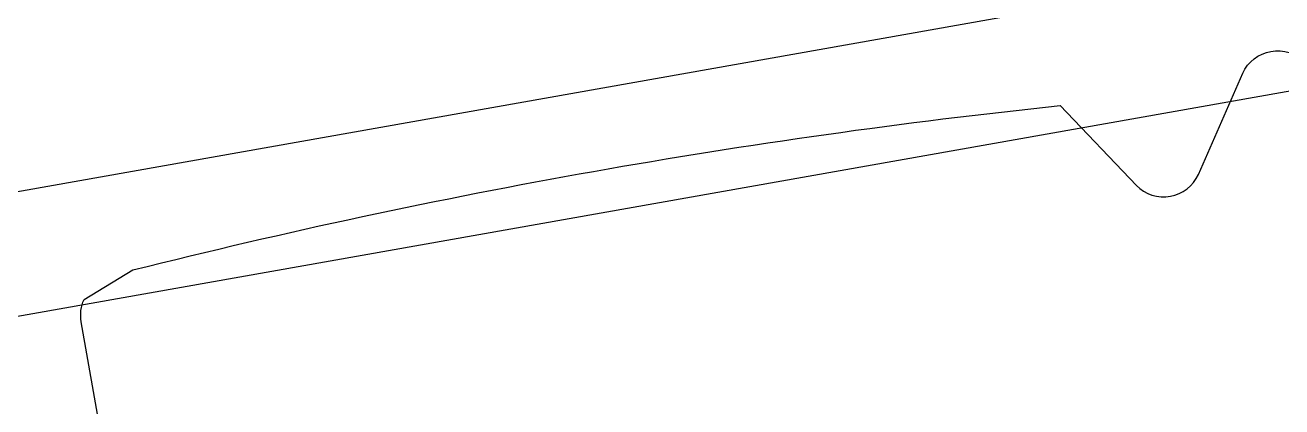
# Model space of a CAD drawing. Header units: millimetres. Extents: x 0 to 8967983, y -224399 to 13801.
# Drawn here: x 71379.33 to 71389.34, y -193453.05 to -193450.01 of the extents above; entities that cross this region are included whole.
import ezdxf

# ---------------------------------------------------------------- set-up
doc = ezdxf.new("R2010")
doc.units = ezdxf.units.MM
doc.header["$LTSCALE"] = 10
doc.layers.add('Архитектура', color=251, linetype='Continuous')

msp = doc.modelspace()

# ---------------------------------------------------------------- linework, layer by layer
at = {"layer": 'Архитектура', "lineweight": 25, "transparency": 33554684}
for points in [[(71359.233, -193420.671), (71365.017, -193453.307, 0.414326), (71365.653, -193453.752), (71366.974, -193453.518, 0.410627), (71367.419, -193452.888), (71367.301, -193452.221, 0.492552), (71367.036, -193452.021), (71366.538, -193452.109, -0.441111), (71366.255, -193451.911), (71365.987, -193450.057, -0.208057), (71366.268, -193449.201, -0.000016), (71368.195, -193446.447, -0.439819), (71369.639, -193446.191, -0.000016), (71372.396, -193448.115, -0.208057), (71372.953, -193448.823), (71373.338, -193450.656, -0.441111), (71373.141, -193450.939), (71372.643, -193451.027, 0.492552), (71372.463, -193451.306), (71372.581, -193451.974, 0.410627), (71373.216, -193452.411), (71374.537, -193452.177, 0.414326), (71374.981, -193451.541), (71369.197, -193418.905, 0.523933)], [(71359.233, -193420.671), (71365.017, -193453.307, 0.414326), (71365.653, -193453.752), (71366.974, -193453.518, 0.410627), (71367.419, -193452.888), (71367.301, -193452.221, 0.492552), (71367.036, -193452.021), (71366.538, -193452.109, -0.441111), (71366.255, -193451.911), (71365.987, -193450.057, -0.208057), (71366.268, -193449.201, -0.000016), (71368.195, -193446.447, -0.439819), (71369.639, -193446.191, -0.000016), (71372.396, -193448.115, -0.208057), (71372.953, -193448.823), (71373.338, -193450.656, -0.441111), (71373.141, -193450.939), (71372.643, -193451.027, 0.492552), (71372.463, -193451.306), (71372.581, -193451.974, 0.410627), (71373.216, -193452.411), (71374.537, -193452.177, 0.414326), (71374.981, -193451.541), (71369.197, -193418.905, 0.523933)], [(71359.233, -193420.671), (71365.017, -193453.307, 0.414326), (71365.653, -193453.752), (71366.974, -193453.518, 0.410627), (71367.419, -193452.888), (71367.301, -193452.221, 0.492552), (71367.036, -193452.021), (71366.538, -193452.109, -0.441111), (71366.255, -193451.911), (71365.987, -193450.057, -0.208057), (71366.268, -193449.201, -0.000016), (71368.195, -193446.447, -0.439819), (71369.639, -193446.191, -0.000016), (71372.396, -193448.115, -0.208057), (71372.953, -193448.823), (71373.338, -193450.656, -0.441111), (71373.141, -193450.939), (71372.643, -193451.027, 0.492552), (71372.463, -193451.306), (71372.581, -193451.974, 0.410627), (71373.216, -193452.411), (71374.537, -193452.177, 0.414326), (71374.981, -193451.541), (71369.197, -193418.905, 0.523933)], [(71359.233, -193420.671), (71365.017, -193453.307, 0.414326), (71365.653, -193453.752), (71366.974, -193453.518, 0.410627), (71367.419, -193452.888), (71367.301, -193452.221, 0.492552), (71367.036, -193452.021), (71366.538, -193452.109, -0.441111), (71366.255, -193451.911), (71365.987, -193450.057, -0.208057), (71366.268, -193449.201, -0.000016), (71368.195, -193446.447, -0.439819), (71369.639, -193446.191, -0.000016), (71372.396, -193448.115, -0.208057), (71372.953, -193448.823), (71373.338, -193450.656, -0.441111), (71373.141, -193450.939), (71372.643, -193451.027, 0.492552), (71372.463, -193451.306), (71372.581, -193451.974, 0.410627), (71373.216, -193452.411), (71374.537, -193452.177, 0.414326), (71374.981, -193451.541), (71369.197, -193418.905, 0.523933)], [(71359.233, -193420.671), (71365.017, -193453.307, 0.414326), (71365.653, -193453.752), (71366.974, -193453.518, 0.410627), (71367.419, -193452.888), (71367.301, -193452.221, 0.492552), (71367.036, -193452.021), (71366.538, -193452.109, -0.441111), (71366.255, -193451.911), (71365.987, -193450.057, -0.208057), (71366.268, -193449.201, -0.000016), (71368.195, -193446.447, -0.439819), (71369.639, -193446.191, -0.000016), (71372.396, -193448.115, -0.208057), (71372.953, -193448.823), (71373.338, -193450.656, -0.441111), (71373.141, -193450.939), (71372.643, -193451.027, 0.492552), (71372.463, -193451.306), (71372.581, -193451.974, 0.410627), (71373.216, -193452.411), (71374.537, -193452.177, 0.414326), (71374.981, -193451.541), (71369.197, -193418.905, 0.523933)], [(71359.233, -193420.671), (71365.017, -193453.307, 0.414326), (71365.653, -193453.752), (71366.974, -193453.518, 0.410627), (71367.419, -193452.888), (71367.301, -193452.221, 0.492552), (71367.036, -193452.021), (71366.538, -193452.109, -0.441111), (71366.255, -193451.911), (71365.987, -193450.057, -0.208057), (71366.268, -193449.201, -0.000016), (71368.195, -193446.447, -0.439819), (71369.639, -193446.191, -0.000016), (71372.396, -193448.115, -0.208057), (71372.953, -193448.823), (71373.338, -193450.656, -0.441111), (71373.141, -193450.939), (71372.643, -193451.027, 0.492552), (71372.463, -193451.306), (71372.581, -193451.974, 0.410627), (71373.216, -193452.411), (71374.537, -193452.177, 0.414326), (71374.981, -193451.541), (71369.197, -193418.905, 0.523933)], [(71359.233, -193420.671), (71365.017, -193453.307, 0.414326), (71365.653, -193453.752), (71366.974, -193453.518, 0.410627), (71367.419, -193452.888), (71367.301, -193452.221, 0.492552), (71367.036, -193452.021), (71366.538, -193452.109, -0.441111), (71366.255, -193451.911), (71365.987, -193450.057, -0.208057), (71366.268, -193449.201, -0.000016), (71368.195, -193446.447, -0.439819), (71369.639, -193446.191, -0.000016), (71372.396, -193448.115, -0.208057), (71372.953, -193448.823), (71373.338, -193450.656, -0.441111), (71373.141, -193450.939), (71372.643, -193451.027, 0.492552), (71372.463, -193451.306), (71372.581, -193451.974, 0.410627), (71373.216, -193452.411), (71374.537, -193452.177, 0.414326), (71374.981, -193451.541), (71369.197, -193418.905, 0.523933)], [(71359.233, -193420.671), (71365.017, -193453.307, 0.414326), (71365.653, -193453.752), (71366.974, -193453.518, 0.410627), (71367.419, -193452.888), (71367.301, -193452.221, 0.492552), (71367.036, -193452.021), (71366.538, -193452.109, -0.441111), (71366.255, -193451.911), (71365.987, -193450.057, -0.208057), (71366.268, -193449.201, -0.000016), (71368.195, -193446.447, -0.439819), (71369.639, -193446.191, -0.000016), (71372.396, -193448.115, -0.208057), (71372.953, -193448.823), (71373.338, -193450.656, -0.441111), (71373.141, -193450.939), (71372.643, -193451.027, 0.492552), (71372.463, -193451.306), (71372.581, -193451.974, 0.410627), (71373.216, -193452.411), (71374.537, -193452.177, 0.414326), (71374.981, -193451.541), (71369.197, -193418.905, 0.523933)], [(71359.233, -193420.671), (71365.017, -193453.307, 0.414326), (71365.653, -193453.752), (71366.974, -193453.518, 0.410627), (71367.419, -193452.888), (71367.301, -193452.221, 0.492552), (71367.036, -193452.021), (71366.538, -193452.109, -0.441111), (71366.255, -193451.911), (71365.987, -193450.057, -0.208057), (71366.268, -193449.201, -0.000016), (71368.195, -193446.447, -0.439819), (71369.639, -193446.191, -0.000016), (71372.396, -193448.115, -0.208057), (71372.953, -193448.823), (71373.338, -193450.656, -0.441111), (71373.141, -193450.939), (71372.643, -193451.027, 0.492552), (71372.463, -193451.306), (71372.581, -193451.974, 0.410627), (71373.216, -193452.411), (71374.537, -193452.177, 0.414326), (71374.981, -193451.541), (71369.197, -193418.905, 0.523933)], [(71359.233, -193420.671), (71365.017, -193453.307, 0.414326), (71365.653, -193453.752), (71366.974, -193453.518, 0.410627), (71367.419, -193452.888), (71367.301, -193452.221, 0.492552), (71367.036, -193452.021), (71366.538, -193452.109, -0.441111), (71366.255, -193451.911), (71365.987, -193450.057, -0.208057), (71366.268, -193449.201, -0.000016), (71368.195, -193446.447, -0.439819), (71369.639, -193446.191, -0.000016), (71372.396, -193448.115, -0.208057), (71372.953, -193448.823), (71373.338, -193450.656, -0.441111), (71373.141, -193450.939), (71372.643, -193451.027, 0.492552), (71372.463, -193451.306), (71372.581, -193451.974, 0.410627), (71373.216, -193452.411), (71374.537, -193452.177, 0.414326), (71374.981, -193451.541), (71369.197, -193418.905, 0.523933)], [(71359.233, -193420.671), (71365.017, -193453.307, 0.414326), (71365.653, -193453.752), (71366.974, -193453.518, 0.410627), (71367.419, -193452.888), (71367.301, -193452.221, 0.492552), (71367.036, -193452.021), (71366.538, -193452.109, -0.441111), (71366.255, -193451.911), (71365.987, -193450.057, -0.208057), (71366.268, -193449.201, -0.000016), (71368.195, -193446.447, -0.439819), (71369.639, -193446.191, -0.000016), (71372.396, -193448.115, -0.208057), (71372.953, -193448.823), (71373.338, -193450.656, -0.441111), (71373.141, -193450.939), (71372.643, -193451.027, 0.492552), (71372.463, -193451.306), (71372.581, -193451.974, 0.410627), (71373.216, -193452.411), (71374.537, -193452.177, 0.414326), (71374.981, -193451.541), (71369.197, -193418.905, 0.523933)], [(71359.233, -193420.671), (71365.017, -193453.307, 0.414326), (71365.653, -193453.752), (71366.974, -193453.518, 0.410627), (71367.419, -193452.888), (71367.301, -193452.221, 0.492552), (71367.036, -193452.021), (71366.538, -193452.109, -0.441111), (71366.255, -193451.911), (71365.987, -193450.057, -0.208057), (71366.268, -193449.201, -0.000016), (71368.195, -193446.447, -0.439819), (71369.639, -193446.191, -0.000016), (71372.396, -193448.115, -0.208057), (71372.953, -193448.823), (71373.338, -193450.656, -0.441111), (71373.141, -193450.939), (71372.643, -193451.027, 0.492552), (71372.463, -193451.306), (71372.581, -193451.974, 0.410627), (71373.216, -193452.411), (71374.537, -193452.177, 0.414326), (71374.981, -193451.541), (71369.197, -193418.905, 0.523933)], [(71359.233, -193420.671), (71365.017, -193453.307, 0.414326), (71365.653, -193453.752), (71366.974, -193453.518, 0.410627), (71367.419, -193452.888), (71367.301, -193452.221, 0.492552), (71367.036, -193452.021), (71366.538, -193452.109, -0.441111), (71366.255, -193451.911), (71365.987, -193450.057, -0.208057), (71366.268, -193449.201, -0.000016), (71368.195, -193446.447, -0.439819), (71369.639, -193446.191, -0.000016), (71372.396, -193448.115, -0.208057), (71372.953, -193448.823), (71373.338, -193450.656, -0.441111), (71373.141, -193450.939), (71372.643, -193451.027, 0.492552), (71372.463, -193451.306), (71372.581, -193451.974, 0.410627), (71373.216, -193452.411), (71374.537, -193452.177, 0.414326), (71374.981, -193451.541), (71369.197, -193418.905, 0.523933)], [(71359.233, -193420.671), (71365.017, -193453.307, 0.414326), (71365.653, -193453.752), (71366.974, -193453.518, 0.410627), (71367.419, -193452.888), (71367.301, -193452.221, 0.492552), (71367.036, -193452.021), (71366.538, -193452.109, -0.441111), (71366.255, -193451.911), (71365.987, -193450.057, -0.208057), (71366.268, -193449.201, -0.000016), (71368.195, -193446.447, -0.439819), (71369.639, -193446.191, -0.000016), (71372.396, -193448.115, -0.208057), (71372.953, -193448.823), (71373.338, -193450.656, -0.441111), (71373.141, -193450.939), (71372.643, -193451.027, 0.492552), (71372.463, -193451.306), (71372.581, -193451.974, 0.410627), (71373.216, -193452.411), (71374.537, -193452.177, 0.414326), (71374.981, -193451.541), (71369.197, -193418.905, 0.523933)], [(71359.233, -193420.671), (71365.017, -193453.307, 0.414326), (71365.653, -193453.752), (71366.974, -193453.518, 0.410627), (71367.419, -193452.888), (71367.301, -193452.221, 0.492552), (71367.036, -193452.021), (71366.538, -193452.109, -0.441111), (71366.255, -193451.911), (71365.987, -193450.057, -0.208057), (71366.268, -193449.201, -0.000016), (71368.195, -193446.447, -0.439819), (71369.639, -193446.191, -0.000016), (71372.396, -193448.115, -0.208057), (71372.953, -193448.823), (71373.338, -193450.656, -0.441111), (71373.141, -193450.939), (71372.643, -193451.027, 0.492552), (71372.463, -193451.306), (71372.581, -193451.974, 0.410627), (71373.216, -193452.411), (71374.537, -193452.177, 0.414326), (71374.981, -193451.541), (71369.197, -193418.905, 0.523933)], [(71359.233, -193420.671), (71365.017, -193453.307, 0.414326), (71365.653, -193453.752), (71366.974, -193453.518, 0.410627), (71367.419, -193452.888), (71367.301, -193452.221, 0.492552), (71367.036, -193452.021), (71366.538, -193452.109, -0.441111), (71366.255, -193451.911), (71365.987, -193450.057, -0.208057), (71366.268, -193449.201, -0.000016), (71368.195, -193446.447, -0.439819), (71369.639, -193446.191, -0.000016), (71372.396, -193448.115, -0.208057), (71372.953, -193448.823), (71373.338, -193450.656, -0.441111), (71373.141, -193450.939), (71372.643, -193451.027, 0.492552), (71372.463, -193451.306), (71372.581, -193451.974, 0.410627), (71373.216, -193452.411), (71374.537, -193452.177, 0.414326), (71374.981, -193451.541), (71369.197, -193418.905, 0.523933)], [(71359.233, -193420.671), (71365.017, -193453.307, 0.414326), (71365.653, -193453.752), (71366.974, -193453.518, 0.410627), (71367.419, -193452.888), (71367.301, -193452.221, 0.492552), (71367.036, -193452.021), (71366.538, -193452.109, -0.441111), (71366.255, -193451.911), (71365.987, -193450.057, -0.208057), (71366.268, -193449.201, -0.000016), (71368.195, -193446.447, -0.439819), (71369.639, -193446.191, -0.000016), (71372.396, -193448.115, -0.208057), (71372.953, -193448.823), (71373.338, -193450.656, -0.441111), (71373.141, -193450.939), (71372.643, -193451.027, 0.492552), (71372.463, -193451.306), (71372.581, -193451.974, 0.410627), (71373.216, -193452.411), (71374.537, -193452.177, 0.414326), (71374.981, -193451.541), (71369.197, -193418.905, 0.523933)], [(71359.233, -193420.671), (71365.017, -193453.307, 0.414326), (71365.653, -193453.752), (71366.974, -193453.518, 0.410627), (71367.419, -193452.888), (71367.301, -193452.221, 0.492552), (71367.036, -193452.021), (71366.538, -193452.109, -0.441111), (71366.255, -193451.911), (71365.987, -193450.057, -0.208057), (71366.268, -193449.201, -0.000016), (71368.195, -193446.447, -0.439819), (71369.639, -193446.191, -0.000016), (71372.396, -193448.115, -0.208057), (71372.953, -193448.823), (71373.338, -193450.656, -0.441111), (71373.141, -193450.939), (71372.643, -193451.027, 0.492552), (71372.463, -193451.306), (71372.581, -193451.974, 0.410627), (71373.216, -193452.411), (71374.537, -193452.177, 0.414326), (71374.981, -193451.541), (71369.197, -193418.905, 0.523933)], [(71359.233, -193420.671), (71365.017, -193453.307, 0.414326), (71365.653, -193453.752), (71366.974, -193453.518, 0.410627), (71367.419, -193452.888), (71367.301, -193452.221, 0.492552), (71367.036, -193452.021), (71366.538, -193452.109, -0.441111), (71366.255, -193451.911), (71365.987, -193450.057, -0.208057), (71366.268, -193449.201, -0.000016), (71368.195, -193446.447, -0.439819), (71369.639, -193446.191, -0.000016), (71372.396, -193448.115, -0.208057), (71372.953, -193448.823), (71373.338, -193450.656, -0.441111), (71373.141, -193450.939), (71372.643, -193451.027, 0.492552), (71372.463, -193451.306), (71372.581, -193451.974, 0.410627), (71373.216, -193452.411), (71374.537, -193452.177, 0.414326), (71374.981, -193451.541), (71369.197, -193418.905, 0.523933)], [(71359.233, -193420.671), (71365.017, -193453.307, 0.414326), (71365.653, -193453.752), (71366.974, -193453.518, 0.410627), (71367.419, -193452.888), (71367.301, -193452.221, 0.492552), (71367.036, -193452.021), (71366.538, -193452.109, -0.441111), (71366.255, -193451.911), (71365.987, -193450.057, -0.208057), (71366.268, -193449.201, -0.000016), (71368.195, -193446.447, -0.439819), (71369.639, -193446.191, -0.000016), (71372.396, -193448.115, -0.208057), (71372.953, -193448.823), (71373.338, -193450.656, -0.441111), (71373.141, -193450.939), (71372.643, -193451.027, 0.492552), (71372.463, -193451.306), (71372.581, -193451.974, 0.410627), (71373.216, -193452.411), (71374.537, -193452.177, 0.414326), (71374.981, -193451.541), (71369.197, -193418.905, 0.523933)], [(71359.233, -193420.671), (71365.017, -193453.307, 0.414326), (71365.653, -193453.752), (71366.974, -193453.518, 0.410627), (71367.419, -193452.888), (71367.301, -193452.221, 0.492552), (71367.036, -193452.021), (71366.538, -193452.109, -0.441111), (71366.255, -193451.911), (71365.987, -193450.057, -0.208057), (71366.268, -193449.201, -0.000016), (71368.195, -193446.447, -0.439819), (71369.639, -193446.191, -0.000016), (71372.396, -193448.115, -0.208057), (71372.953, -193448.823), (71373.338, -193450.656, -0.441111), (71373.141, -193450.939), (71372.643, -193451.027, 0.492552), (71372.463, -193451.306), (71372.581, -193451.974, 0.410627), (71373.216, -193452.411), (71374.537, -193452.177, 0.414326), (71374.981, -193451.541), (71369.197, -193418.905, 0.523933)], [(71359.233, -193420.671), (71365.017, -193453.307, 0.414326), (71365.653, -193453.752), (71366.974, -193453.518, 0.410627), (71367.419, -193452.888), (71367.301, -193452.221, 0.492552), (71367.036, -193452.021), (71366.538, -193452.109, -0.441111), (71366.255, -193451.911), (71365.987, -193450.057, -0.208057), (71366.268, -193449.201, -0.000016), (71368.195, -193446.447, -0.439819), (71369.639, -193446.191, -0.000016), (71372.396, -193448.115, -0.208057), (71372.953, -193448.823), (71373.338, -193450.656, -0.441111), (71373.141, -193450.939), (71372.643, -193451.027, 0.492552), (71372.463, -193451.306), (71372.581, -193451.974, 0.410627), (71373.216, -193452.411), (71374.537, -193452.177, 0.414326), (71374.981, -193451.541), (71369.197, -193418.905, 0.523933)], [(71359.233, -193420.671), (71365.017, -193453.307, 0.414326), (71365.653, -193453.752), (71366.974, -193453.518, 0.410627), (71367.419, -193452.888), (71367.301, -193452.221, 0.492552), (71367.036, -193452.021), (71366.538, -193452.109, -0.441111), (71366.255, -193451.911), (71365.987, -193450.057, -0.208057), (71366.268, -193449.201, -0.000016), (71368.195, -193446.447, -0.439819), (71369.639, -193446.191, -0.000016), (71372.396, -193448.115, -0.208057), (71372.953, -193448.823), (71373.338, -193450.656, -0.441111), (71373.141, -193450.939), (71372.643, -193451.027, 0.492552), (71372.463, -193451.306), (71372.581, -193451.974, 0.410627), (71373.216, -193452.411), (71374.537, -193452.177, 0.414326), (71374.981, -193451.541), (71369.197, -193418.905, 0.523933)], [(71359.233, -193420.671), (71365.017, -193453.307, 0.414326), (71365.653, -193453.752), (71366.974, -193453.518, 0.410627), (71367.419, -193452.888), (71367.301, -193452.221, 0.492552), (71367.036, -193452.021), (71366.538, -193452.109, -0.441111), (71366.255, -193451.911), (71365.987, -193450.057, -0.208057), (71366.268, -193449.201, -0.000016), (71368.195, -193446.447, -0.439819), (71369.639, -193446.191, -0.000016), (71372.396, -193448.115, -0.208057), (71372.953, -193448.823), (71373.338, -193450.656, -0.441111), (71373.141, -193450.939), (71372.643, -193451.027, 0.492552), (71372.463, -193451.306), (71372.581, -193451.974, 0.410627), (71373.216, -193452.411), (71374.537, -193452.177, 0.414326), (71374.981, -193451.541), (71369.197, -193418.905, 0.523933)], [(71359.233, -193420.671), (71365.017, -193453.307, 0.414326), (71365.653, -193453.752), (71366.974, -193453.518, 0.410627), (71367.419, -193452.888), (71367.301, -193452.221, 0.492552), (71367.036, -193452.021), (71366.538, -193452.109, -0.441111), (71366.255, -193451.911), (71365.987, -193450.057, -0.208057), (71366.268, -193449.201, -0.000016), (71368.195, -193446.447, -0.439819), (71369.639, -193446.191, -0.000016), (71372.396, -193448.115, -0.208057), (71372.953, -193448.823), (71373.338, -193450.656, -0.441111), (71373.141, -193450.939), (71372.643, -193451.027, 0.492552), (71372.463, -193451.306), (71372.581, -193451.974, 0.410627), (71373.216, -193452.411), (71374.537, -193452.177, 0.414326), (71374.981, -193451.541), (71369.197, -193418.905, 0.523933)], [(71359.233, -193420.671), (71365.017, -193453.307, 0.414326), (71365.653, -193453.752), (71366.974, -193453.518, 0.410627), (71367.419, -193452.888), (71367.301, -193452.221, 0.492552), (71367.036, -193452.021), (71366.538, -193452.109, -0.441111), (71366.255, -193451.911), (71365.987, -193450.057, -0.208057), (71366.268, -193449.201, -0.000016), (71368.195, -193446.447, -0.439819), (71369.639, -193446.191, -0.000016), (71372.396, -193448.115, -0.208057), (71372.953, -193448.823), (71373.338, -193450.656, -0.441111), (71373.141, -193450.939), (71372.643, -193451.027, 0.492552), (71372.463, -193451.306), (71372.581, -193451.974, 0.410627), (71373.216, -193452.411), (71374.537, -193452.177, 0.414326), (71374.981, -193451.541), (71369.197, -193418.905, 0.523933)], [(71359.233, -193420.671), (71365.017, -193453.307, 0.414326), (71365.653, -193453.752), (71366.974, -193453.518, 0.410627), (71367.419, -193452.888), (71367.301, -193452.221, 0.492552), (71367.036, -193452.021), (71366.538, -193452.109, -0.441111), (71366.255, -193451.911), (71365.987, -193450.057, -0.208057), (71366.268, -193449.201, -0.000016), (71368.195, -193446.447, -0.439819), (71369.639, -193446.191, -0.000016), (71372.396, -193448.115, -0.208057), (71372.953, -193448.823), (71373.338, -193450.656, -0.441111), (71373.141, -193450.939), (71372.643, -193451.027, 0.492552), (71372.463, -193451.306), (71372.581, -193451.974, 0.410627), (71373.216, -193452.411), (71374.537, -193452.177, 0.414326), (71374.981, -193451.541), (71369.197, -193418.905, 0.523933)], [(71359.233, -193420.671), (71365.017, -193453.307, 0.414326), (71365.653, -193453.752), (71366.974, -193453.518, 0.410627), (71367.419, -193452.888), (71367.301, -193452.221, 0.492552), (71367.036, -193452.021), (71366.538, -193452.109, -0.441111), (71366.255, -193451.911), (71365.987, -193450.057, -0.208057), (71366.268, -193449.201, -0.000016), (71368.195, -193446.447, -0.439819), (71369.639, -193446.191, -0.000016), (71372.396, -193448.115, -0.208057), (71372.953, -193448.823), (71373.338, -193450.656, -0.441111), (71373.141, -193450.939), (71372.643, -193451.027, 0.492552), (71372.463, -193451.306), (71372.581, -193451.974, 0.410627), (71373.216, -193452.411), (71374.537, -193452.177, 0.414326), (71374.981, -193451.541), (71369.197, -193418.905, 0.523933)], [(71359.233, -193420.671), (71365.017, -193453.307, 0.414326), (71365.653, -193453.752), (71366.974, -193453.518, 0.410627), (71367.419, -193452.888), (71367.301, -193452.221, 0.492552), (71367.036, -193452.021), (71366.538, -193452.109, -0.441111), (71366.255, -193451.911), (71365.987, -193450.057, -0.208057), (71366.268, -193449.201, -0.000016), (71368.195, -193446.447, -0.439819), (71369.639, -193446.191, -0.000016), (71372.396, -193448.115, -0.208057), (71372.953, -193448.823), (71373.338, -193450.656, -0.441111), (71373.141, -193450.939), (71372.643, -193451.027, 0.492552), (71372.463, -193451.306), (71372.581, -193451.974, 0.410627), (71373.216, -193452.411), (71374.537, -193452.177, 0.414326), (71374.981, -193451.541), (71369.197, -193418.905, 0.523933)], [(71359.233, -193420.671), (71365.017, -193453.307, 0.414326), (71365.653, -193453.752), (71366.974, -193453.518, 0.410627), (71367.419, -193452.888), (71367.301, -193452.221, 0.492552), (71367.036, -193452.021), (71366.538, -193452.109, -0.441111), (71366.255, -193451.911), (71365.987, -193450.057, -0.208057), (71366.268, -193449.201, -0.000016), (71368.195, -193446.447, -0.439819), (71369.639, -193446.191, -0.000016), (71372.396, -193448.115, -0.208057), (71372.953, -193448.823), (71373.338, -193450.656, -0.441111), (71373.141, -193450.939), (71372.643, -193451.027, 0.492552), (71372.463, -193451.306), (71372.581, -193451.974, 0.410627), (71373.216, -193452.411), (71374.537, -193452.177, 0.414326), (71374.981, -193451.541), (71369.197, -193418.905, 0.523933)], [(71359.233, -193420.671), (71365.017, -193453.307, 0.414326), (71365.653, -193453.752), (71366.974, -193453.518, 0.410627), (71367.419, -193452.888), (71367.301, -193452.221, 0.492552), (71367.036, -193452.021), (71366.538, -193452.109, -0.441111), (71366.255, -193451.911), (71365.987, -193450.057, -0.208057), (71366.268, -193449.201, -0.000016), (71368.195, -193446.447, -0.439819), (71369.639, -193446.191, -0.000016), (71372.396, -193448.115, -0.208057), (71372.953, -193448.823), (71373.338, -193450.656, -0.441111), (71373.141, -193450.939), (71372.643, -193451.027, 0.492552), (71372.463, -193451.306), (71372.581, -193451.974, 0.410627), (71373.216, -193452.411), (71374.537, -193452.177, 0.414326), (71374.981, -193451.541), (71369.197, -193418.905, 0.523933)], [(71359.233, -193420.671), (71365.017, -193453.307, 0.414326), (71365.653, -193453.752), (71366.974, -193453.518, 0.410627), (71367.419, -193452.888), (71367.301, -193452.221, 0.492552), (71367.036, -193452.021), (71366.538, -193452.109, -0.441111), (71366.255, -193451.911), (71365.987, -193450.057, -0.208057), (71366.268, -193449.201, -0.000016), (71368.195, -193446.447, -0.439819), (71369.639, -193446.191, -0.000016), (71372.396, -193448.115, -0.208057), (71372.953, -193448.823), (71373.338, -193450.656, -0.441111), (71373.141, -193450.939), (71372.643, -193451.027, 0.492552), (71372.463, -193451.306), (71372.581, -193451.974, 0.410627), (71373.216, -193452.411), (71374.537, -193452.177, 0.414326), (71374.981, -193451.541), (71369.197, -193418.905, 0.523933)], [(71359.233, -193420.671), (71365.017, -193453.307, 0.414326), (71365.653, -193453.752), (71366.974, -193453.518, 0.410627), (71367.419, -193452.888), (71367.301, -193452.221, 0.492552), (71367.036, -193452.021), (71366.538, -193452.109, -0.441111), (71366.255, -193451.911), (71365.987, -193450.057, -0.208057), (71366.268, -193449.201, -0.000016), (71368.195, -193446.447, -0.439819), (71369.639, -193446.191, -0.000016), (71372.396, -193448.115, -0.208057), (71372.953, -193448.823), (71373.338, -193450.656, -0.441111), (71373.141, -193450.939), (71372.643, -193451.027, 0.492552), (71372.463, -193451.306), (71372.581, -193451.974, 0.410627), (71373.216, -193452.411), (71374.537, -193452.177, 0.414326), (71374.981, -193451.541), (71369.197, -193418.905, 0.523933)], [(71359.233, -193420.671), (71365.017, -193453.307, 0.414326), (71365.653, -193453.752), (71366.974, -193453.518, 0.410627), (71367.419, -193452.888), (71367.301, -193452.221, 0.492552), (71367.036, -193452.021), (71366.538, -193452.109, -0.441111), (71366.255, -193451.911), (71365.987, -193450.057, -0.208057), (71366.268, -193449.201, -0.000016), (71368.195, -193446.447, -0.439819), (71369.639, -193446.191, -0.000016), (71372.396, -193448.115, -0.208057), (71372.953, -193448.823), (71373.338, -193450.656, -0.441111), (71373.141, -193450.939), (71372.643, -193451.027, 0.492552), (71372.463, -193451.306), (71372.581, -193451.974, 0.410627), (71373.216, -193452.411), (71374.537, -193452.177, 0.414326), (71374.981, -193451.541), (71369.197, -193418.905, 0.523933)], [(71359.233, -193420.671), (71365.017, -193453.307, 0.414326), (71365.653, -193453.752), (71366.974, -193453.518, 0.410627), (71367.419, -193452.888), (71367.301, -193452.221, 0.492552), (71367.036, -193452.021), (71366.538, -193452.109, -0.441111), (71366.255, -193451.911), (71365.987, -193450.057, -0.208057), (71366.268, -193449.201, -0.000016), (71368.195, -193446.447, -0.439819), (71369.639, -193446.191, -0.000016), (71372.396, -193448.115, -0.208057), (71372.953, -193448.823), (71373.338, -193450.656, -0.441111), (71373.141, -193450.939), (71372.643, -193451.027, 0.492552), (71372.463, -193451.306), (71372.581, -193451.974, 0.410627), (71373.216, -193452.411), (71374.537, -193452.177, 0.414326), (71374.981, -193451.541), (71369.197, -193418.905, 0.523933)], [(71359.233, -193420.671), (71365.017, -193453.307, 0.414326), (71365.653, -193453.752), (71366.974, -193453.518, 0.410627), (71367.419, -193452.888), (71367.301, -193452.221, 0.492552), (71367.036, -193452.021), (71366.538, -193452.109, -0.441111), (71366.255, -193451.911), (71365.987, -193450.057, -0.208057), (71366.268, -193449.201, -0.000016), (71368.195, -193446.447, -0.439819), (71369.639, -193446.191, -0.000016), (71372.396, -193448.115, -0.208057), (71372.953, -193448.823), (71373.338, -193450.656, -0.441111), (71373.141, -193450.939), (71372.643, -193451.027, 0.492552), (71372.463, -193451.306), (71372.581, -193451.974, 0.410627), (71373.216, -193452.411), (71374.537, -193452.177, 0.414326), (71374.981, -193451.541), (71369.197, -193418.905, 0.523933)], [(71359.233, -193420.671), (71365.017, -193453.307, 0.414326), (71365.653, -193453.752), (71366.974, -193453.518, 0.410627), (71367.419, -193452.888), (71367.301, -193452.221, 0.492552), (71367.036, -193452.021), (71366.538, -193452.109, -0.441111), (71366.255, -193451.911), (71365.987, -193450.057, -0.208057), (71366.268, -193449.201, -0.000016), (71368.195, -193446.447, -0.439819), (71369.639, -193446.191, -0.000016), (71372.396, -193448.115, -0.208057), (71372.953, -193448.823), (71373.338, -193450.656, -0.441111), (71373.141, -193450.939), (71372.643, -193451.027, 0.492552), (71372.463, -193451.306), (71372.581, -193451.974, 0.410627), (71373.216, -193452.411), (71374.537, -193452.177, 0.414326), (71374.981, -193451.541), (71369.197, -193418.905, 0.523933)], [(71359.233, -193420.671), (71365.017, -193453.307, 0.414326), (71365.653, -193453.752), (71366.974, -193453.518, 0.410627), (71367.419, -193452.888), (71367.301, -193452.221, 0.492552), (71367.036, -193452.021), (71366.538, -193452.109, -0.441111), (71366.255, -193451.911), (71365.987, -193450.057, -0.208057), (71366.268, -193449.201, -0.000016), (71368.195, -193446.447, -0.439819), (71369.639, -193446.191, -0.000016), (71372.396, -193448.115, -0.208057), (71372.953, -193448.823), (71373.338, -193450.656, -0.441111), (71373.141, -193450.939), (71372.643, -193451.027, 0.492552), (71372.463, -193451.306), (71372.581, -193451.974, 0.410627), (71373.216, -193452.411), (71374.537, -193452.177, 0.414326), (71374.981, -193451.541), (71369.197, -193418.905, 0.523933)], [(71359.233, -193420.671), (71365.017, -193453.307, 0.414326), (71365.653, -193453.752), (71366.974, -193453.518, 0.410627), (71367.419, -193452.888), (71367.301, -193452.221, 0.492552), (71367.036, -193452.021), (71366.538, -193452.109, -0.441111), (71366.255, -193451.911), (71365.987, -193450.057, -0.208057), (71366.268, -193449.201, -0.000016), (71368.195, -193446.447, -0.439819), (71369.639, -193446.191, -0.000016), (71372.396, -193448.115, -0.208057), (71372.953, -193448.823), (71373.338, -193450.656, -0.441111), (71373.141, -193450.939), (71372.643, -193451.027, 0.492552), (71372.463, -193451.306), (71372.581, -193451.974, 0.410627), (71373.216, -193452.411), (71374.537, -193452.177, 0.414326), (71374.981, -193451.541), (71369.197, -193418.905, 0.523933)], [(71359.233, -193420.671), (71365.017, -193453.307, 0.414326), (71365.653, -193453.752), (71366.974, -193453.518, 0.410627), (71367.419, -193452.888), (71367.301, -193452.221, 0.492552), (71367.036, -193452.021), (71366.538, -193452.109, -0.441111), (71366.255, -193451.911), (71365.987, -193450.057, -0.208057), (71366.268, -193449.201, -0.000016), (71368.195, -193446.447, -0.439819), (71369.639, -193446.191, -0.000016), (71372.396, -193448.115, -0.208057), (71372.953, -193448.823), (71373.338, -193450.656, -0.441111), (71373.141, -193450.939), (71372.643, -193451.027, 0.492552), (71372.463, -193451.306), (71372.581, -193451.974, 0.410627), (71373.216, -193452.411), (71374.537, -193452.177, 0.414326), (71374.981, -193451.541), (71369.197, -193418.905, 0.523933)], [(71359.233, -193420.671), (71365.017, -193453.307, 0.414326), (71365.653, -193453.752), (71366.974, -193453.518, 0.410627), (71367.419, -193452.888), (71367.301, -193452.221, 0.492552), (71367.036, -193452.021), (71366.538, -193452.109, -0.441111), (71366.255, -193451.911), (71365.987, -193450.057, -0.208057), (71366.268, -193449.201, -0.000016), (71368.195, -193446.447, -0.439819), (71369.639, -193446.191, -0.000016), (71372.396, -193448.115, -0.208057), (71372.953, -193448.823), (71373.338, -193450.656, -0.441111), (71373.141, -193450.939), (71372.643, -193451.027, 0.492552), (71372.463, -193451.306), (71372.581, -193451.974, 0.410627), (71373.216, -193452.411), (71374.537, -193452.177, 0.414326), (71374.981, -193451.541), (71369.197, -193418.905, 0.523933)], [(71359.233, -193420.671), (71365.017, -193453.307, 0.414326), (71365.653, -193453.752), (71366.974, -193453.518, 0.410627), (71367.419, -193452.888), (71367.301, -193452.221, 0.492552), (71367.036, -193452.021), (71366.538, -193452.109, -0.441111), (71366.255, -193451.911), (71365.987, -193450.057, -0.208057), (71366.268, -193449.201, -0.000016), (71368.195, -193446.447, -0.439819), (71369.639, -193446.191, -0.000016), (71372.396, -193448.115, -0.208057), (71372.953, -193448.823), (71373.338, -193450.656, -0.441111), (71373.141, -193450.939), (71372.643, -193451.027, 0.492552), (71372.463, -193451.306), (71372.581, -193451.974, 0.410627), (71373.216, -193452.411), (71374.537, -193452.177, 0.414326), (71374.981, -193451.541), (71369.197, -193418.905, 0.523933)], [(71359.233, -193420.671), (71365.017, -193453.307, 0.414326), (71365.653, -193453.752), (71366.974, -193453.518, 0.410627), (71367.419, -193452.888), (71367.301, -193452.221, 0.492552), (71367.036, -193452.021), (71366.538, -193452.109, -0.441111), (71366.255, -193451.911), (71365.987, -193450.057, -0.208057), (71366.268, -193449.201, -0.000016), (71368.195, -193446.447, -0.439819), (71369.639, -193446.191, -0.000016), (71372.396, -193448.115, -0.208057), (71372.953, -193448.823), (71373.338, -193450.656, -0.441111), (71373.141, -193450.939), (71372.643, -193451.027, 0.492552), (71372.463, -193451.306), (71372.581, -193451.974, 0.410627), (71373.216, -193452.411), (71374.537, -193452.177, 0.414326), (71374.981, -193451.541), (71369.197, -193418.905, 0.523933)], [(71359.233, -193420.671), (71365.017, -193453.307, 0.414326), (71365.653, -193453.752), (71366.974, -193453.518, 0.410627), (71367.419, -193452.888), (71367.301, -193452.221, 0.492552), (71367.036, -193452.021), (71366.538, -193452.109, -0.441111), (71366.255, -193451.911), (71365.987, -193450.057, -0.208057), (71366.268, -193449.201, -0.000016), (71368.195, -193446.447, -0.439819), (71369.639, -193446.191, -0.000016), (71372.396, -193448.115, -0.208057), (71372.953, -193448.823), (71373.338, -193450.656, -0.441111), (71373.141, -193450.939), (71372.643, -193451.027, 0.492552), (71372.463, -193451.306), (71372.581, -193451.974, 0.410627), (71373.216, -193452.411), (71374.537, -193452.177, 0.414326), (71374.981, -193451.541), (71369.197, -193418.905, 0.523933)], [(71359.233, -193420.671), (71365.017, -193453.307, 0.414326), (71365.653, -193453.752), (71366.974, -193453.518, 0.410627), (71367.419, -193452.888), (71367.301, -193452.221, 0.492552), (71367.036, -193452.021), (71366.538, -193452.109, -0.441111), (71366.255, -193451.911), (71365.987, -193450.057, -0.208057), (71366.268, -193449.201, -0.000016), (71368.195, -193446.447, -0.439819), (71369.639, -193446.191, -0.000016), (71372.396, -193448.115, -0.208057), (71372.953, -193448.823), (71373.338, -193450.656, -0.441111), (71373.141, -193450.939), (71372.643, -193451.027, 0.492552), (71372.463, -193451.306), (71372.581, -193451.974, 0.410627), (71373.216, -193452.411), (71374.537, -193452.177, 0.414326), (71374.981, -193451.541), (71369.197, -193418.905, 0.523933)], [(71359.233, -193420.671), (71365.017, -193453.307, 0.414326), (71365.653, -193453.752), (71366.974, -193453.518, 0.410627), (71367.419, -193452.888), (71367.301, -193452.221, 0.492552), (71367.036, -193452.021), (71366.538, -193452.109, -0.441111), (71366.255, -193451.911), (71365.987, -193450.057, -0.208057), (71366.268, -193449.201, -0.000016), (71368.195, -193446.447, -0.439819), (71369.639, -193446.191, -0.000016), (71372.396, -193448.115, -0.208057), (71372.953, -193448.823), (71373.338, -193450.656, -0.441111), (71373.141, -193450.939), (71372.643, -193451.027, 0.492552), (71372.463, -193451.306), (71372.581, -193451.974, 0.410627), (71373.216, -193452.411), (71374.537, -193452.177, 0.414326), (71374.981, -193451.541), (71369.197, -193418.905, 0.523933)], [(71359.233, -193420.671), (71365.017, -193453.307, 0.414326), (71365.653, -193453.752), (71366.974, -193453.518, 0.410627), (71367.419, -193452.888), (71367.301, -193452.221, 0.492552), (71367.036, -193452.021), (71366.538, -193452.109, -0.441111), (71366.255, -193451.911), (71365.987, -193450.057, -0.208057), (71366.268, -193449.201, -0.000016), (71368.195, -193446.447, -0.439819), (71369.639, -193446.191, -0.000016), (71372.396, -193448.115, -0.208057), (71372.953, -193448.823), (71373.338, -193450.656, -0.441111), (71373.141, -193450.939), (71372.643, -193451.027, 0.492552), (71372.463, -193451.306), (71372.581, -193451.974, 0.410627), (71373.216, -193452.411), (71374.537, -193452.177, 0.414326), (71374.981, -193451.541), (71369.197, -193418.905, 0.523933)], [(71359.233, -193420.671), (71365.017, -193453.307, 0.414326), (71365.653, -193453.752), (71366.974, -193453.518, 0.410627), (71367.419, -193452.888), (71367.301, -193452.221, 0.492552), (71367.036, -193452.021), (71366.538, -193452.109, -0.441111), (71366.255, -193451.911), (71365.987, -193450.057, -0.208057), (71366.268, -193449.201, -0.000016), (71368.195, -193446.447, -0.439819), (71369.639, -193446.191, -0.000016), (71372.396, -193448.115, -0.208057), (71372.953, -193448.823), (71373.338, -193450.656, -0.441111), (71373.141, -193450.939), (71372.643, -193451.027, 0.492552), (71372.463, -193451.306), (71372.581, -193451.974, 0.410627), (71373.216, -193452.411), (71374.537, -193452.177, 0.414326), (71374.981, -193451.541), (71369.197, -193418.905, 0.523933)], [(71359.233, -193420.671), (71365.017, -193453.307, 0.414326), (71365.653, -193453.752), (71366.974, -193453.518, 0.410627), (71367.419, -193452.888), (71367.301, -193452.221, 0.492552), (71367.036, -193452.021), (71366.538, -193452.109, -0.441111), (71366.255, -193451.911), (71365.987, -193450.057, -0.208057), (71366.268, -193449.201, -0.000016), (71368.195, -193446.447, -0.439819), (71369.639, -193446.191, -0.000016), (71372.396, -193448.115, -0.208057), (71372.953, -193448.823), (71373.338, -193450.656, -0.441111), (71373.141, -193450.939), (71372.643, -193451.027, 0.492552), (71372.463, -193451.306), (71372.581, -193451.974, 0.410627), (71373.216, -193452.411), (71374.537, -193452.177, 0.414326), (71374.981, -193451.541), (71369.197, -193418.905, 0.523933)], [(71359.233, -193420.671), (71365.017, -193453.307, 0.414326), (71365.653, -193453.752), (71366.974, -193453.518, 0.410627), (71367.419, -193452.888), (71367.301, -193452.221, 0.492552), (71367.036, -193452.021), (71366.538, -193452.109, -0.441111), (71366.255, -193451.911), (71365.987, -193450.057, -0.208057), (71366.268, -193449.201, -0.000016), (71368.195, -193446.447, -0.439819), (71369.639, -193446.191, -0.000016), (71372.396, -193448.115, -0.208057), (71372.953, -193448.823), (71373.338, -193450.656, -0.441111), (71373.141, -193450.939), (71372.643, -193451.027, 0.492552), (71372.463, -193451.306), (71372.581, -193451.974, 0.410627), (71373.216, -193452.411), (71374.537, -193452.177, 0.414326), (71374.981, -193451.541), (71369.197, -193418.905, 0.523933)], [(71359.233, -193420.671), (71365.017, -193453.307, 0.414326), (71365.653, -193453.752), (71366.974, -193453.518, 0.410627), (71367.419, -193452.888), (71367.301, -193452.221, 0.492552), (71367.036, -193452.021), (71366.538, -193452.109, -0.441111), (71366.255, -193451.911), (71365.987, -193450.057, -0.208057), (71366.268, -193449.201, -0.000016), (71368.195, -193446.447, -0.439819), (71369.639, -193446.191, -0.000016), (71372.396, -193448.115, -0.208057), (71372.953, -193448.823), (71373.338, -193450.656, -0.441111), (71373.141, -193450.939), (71372.643, -193451.027, 0.492552), (71372.463, -193451.306), (71372.581, -193451.974, 0.410627), (71373.216, -193452.411), (71374.537, -193452.177, 0.414326), (71374.981, -193451.541), (71369.197, -193418.905, 0.523933)], [(71389.728, -193453.399), (71380.555, -193455.024, -0.414362), (71380.201, -193454.777), (71379.776, -193452.376, -0.151171), (71379.798, -193452.198), (71380.187, -193451.963, -0.035408), (71387.575, -193450.653), (71388.183, -193451.289, 0.527868), (71388.678, -193451.201), (71389.031, -193450.395, -0.527868), (71389.526, -193450.308)], [(71389.728, -193453.399), (71380.555, -193455.024, -0.414362), (71380.201, -193454.777), (71379.776, -193452.376, -0.151171), (71379.798, -193452.198), (71380.187, -193451.963, -0.035408), (71387.575, -193450.653), (71388.183, -193451.289, 0.527868), (71388.678, -193451.201), (71389.031, -193450.395, -0.527868), (71389.526, -193450.308)], [(71389.728, -193453.399), (71380.555, -193455.024, -0.414362), (71380.201, -193454.777), (71379.776, -193452.376, -0.151171), (71379.798, -193452.198), (71380.187, -193451.963, -0.035408), (71387.575, -193450.653), (71388.183, -193451.289, 0.527868), (71388.678, -193451.201), (71389.031, -193450.395, -0.527868), (71389.526, -193450.308)], [(71389.728, -193453.399), (71380.555, -193455.024, -0.414362), (71380.201, -193454.777), (71379.776, -193452.376, -0.151171), (71379.798, -193452.198), (71380.187, -193451.963, -0.035408), (71387.575, -193450.653), (71388.183, -193451.289, 0.527868), (71388.678, -193451.201), (71389.031, -193450.395, -0.527868), (71389.526, -193450.308)], [(71389.728, -193453.399), (71380.555, -193455.024, -0.414362), (71380.201, -193454.777), (71379.776, -193452.376, -0.151171), (71379.798, -193452.198), (71380.187, -193451.963, -0.035408), (71387.575, -193450.653), (71388.183, -193451.289, 0.527868), (71388.678, -193451.201), (71389.031, -193450.395, -0.527868), (71389.526, -193450.308)], [(71389.728, -193453.399), (71380.555, -193455.024, -0.414362), (71380.201, -193454.777), (71379.776, -193452.376, -0.151171), (71379.798, -193452.198), (71380.187, -193451.963, -0.035408), (71387.575, -193450.653), (71388.183, -193451.289, 0.527868), (71388.678, -193451.201), (71389.031, -193450.395, -0.527868), (71389.526, -193450.308)], [(71389.728, -193453.399), (71380.555, -193455.024, -0.414362), (71380.201, -193454.777), (71379.776, -193452.376, -0.151171), (71379.798, -193452.198), (71380.187, -193451.963, -0.035408), (71387.575, -193450.653), (71388.183, -193451.289, 0.527868), (71388.678, -193451.201), (71389.031, -193450.395, -0.527868), (71389.526, -193450.308)], [(71389.728, -193453.399), (71380.555, -193455.024, -0.414362), (71380.201, -193454.777), (71379.776, -193452.376, -0.151171), (71379.798, -193452.198), (71380.187, -193451.963, -0.035408), (71387.575, -193450.653), (71388.183, -193451.289, 0.527868), (71388.678, -193451.201), (71389.031, -193450.395, -0.527868), (71389.526, -193450.308)], [(71389.728, -193453.399), (71380.555, -193455.024, -0.414362), (71380.201, -193454.777), (71379.776, -193452.376, -0.151171), (71379.798, -193452.198), (71380.187, -193451.963, -0.035408), (71387.575, -193450.653), (71388.183, -193451.289, 0.527868), (71388.678, -193451.201), (71389.031, -193450.395, -0.527868), (71389.526, -193450.308)], [(71389.728, -193453.399), (71380.555, -193455.024, -0.414362), (71380.201, -193454.777), (71379.776, -193452.376, -0.151171), (71379.798, -193452.198), (71380.187, -193451.963, -0.035408), (71387.575, -193450.653), (71388.183, -193451.289, 0.527868), (71388.678, -193451.201), (71389.031, -193450.395, -0.527868), (71389.526, -193450.308)], [(71389.728, -193453.399), (71380.555, -193455.024, -0.414362), (71380.201, -193454.777), (71379.776, -193452.376, -0.151171), (71379.798, -193452.198), (71380.187, -193451.963, -0.035408), (71387.575, -193450.653), (71388.183, -193451.289, 0.527868), (71388.678, -193451.201), (71389.031, -193450.395, -0.527868), (71389.526, -193450.308)], [(71389.728, -193453.399), (71380.555, -193455.024, -0.414362), (71380.201, -193454.777), (71379.776, -193452.376, -0.151171), (71379.798, -193452.198), (71380.187, -193451.963, -0.035408), (71387.575, -193450.653), (71388.183, -193451.289, 0.527868), (71388.678, -193451.201), (71389.031, -193450.395, -0.527868), (71389.526, -193450.308)], [(71389.728, -193453.399), (71380.555, -193455.024, -0.414362), (71380.201, -193454.777), (71379.776, -193452.376, -0.151171), (71379.798, -193452.198), (71380.187, -193451.963, -0.035408), (71387.575, -193450.653), (71388.183, -193451.289, 0.527868), (71388.678, -193451.201), (71389.031, -193450.395, -0.527868), (71389.526, -193450.308)], [(71389.728, -193453.399), (71380.555, -193455.024, -0.414362), (71380.201, -193454.777), (71379.776, -193452.376, -0.151171), (71379.798, -193452.198), (71380.187, -193451.963, -0.035408), (71387.575, -193450.653), (71388.183, -193451.289, 0.527868), (71388.678, -193451.201), (71389.031, -193450.395, -0.527868), (71389.526, -193450.308)], [(71389.728, -193453.399), (71380.555, -193455.024, -0.414362), (71380.201, -193454.777), (71379.776, -193452.376, -0.151171), (71379.798, -193452.198), (71380.187, -193451.963, -0.035408), (71387.575, -193450.653), (71388.183, -193451.289, 0.527868), (71388.678, -193451.201), (71389.031, -193450.395, -0.527868), (71389.526, -193450.308)], [(71389.728, -193453.399), (71380.555, -193455.024, -0.414362), (71380.201, -193454.777), (71379.776, -193452.376, -0.151171), (71379.798, -193452.198), (71380.187, -193451.963, -0.035408), (71387.575, -193450.653), (71388.183, -193451.289, 0.527868), (71388.678, -193451.201), (71389.031, -193450.395, -0.527868), (71389.526, -193450.308)], [(71389.728, -193453.399), (71380.555, -193455.024, -0.414362), (71380.201, -193454.777), (71379.776, -193452.376, -0.151171), (71379.798, -193452.198), (71380.187, -193451.963, -0.035408), (71387.575, -193450.653), (71388.183, -193451.289, 0.527868), (71388.678, -193451.201), (71389.031, -193450.395, -0.527868), (71389.526, -193450.308)], [(71389.728, -193453.399), (71380.555, -193455.024, -0.414362), (71380.201, -193454.777), (71379.776, -193452.376, -0.151171), (71379.798, -193452.198), (71380.187, -193451.963, -0.035408), (71387.575, -193450.653), (71388.183, -193451.289, 0.527868), (71388.678, -193451.201), (71389.031, -193450.395, -0.527868), (71389.526, -193450.308)], [(71389.728, -193453.399), (71380.555, -193455.024, -0.414362), (71380.201, -193454.777), (71379.776, -193452.376, -0.151171), (71379.798, -193452.198), (71380.187, -193451.963, -0.035408), (71387.575, -193450.653), (71388.183, -193451.289, 0.527868), (71388.678, -193451.201), (71389.031, -193450.395, -0.527868), (71389.526, -193450.308)], [(71389.728, -193453.399), (71380.555, -193455.024, -0.414362), (71380.201, -193454.777), (71379.776, -193452.376, -0.151171), (71379.798, -193452.198), (71380.187, -193451.963, -0.035408), (71387.575, -193450.653), (71388.183, -193451.289, 0.527868), (71388.678, -193451.201), (71389.031, -193450.395, -0.527868), (71389.526, -193450.308)], [(71389.728, -193453.399), (71380.555, -193455.024, -0.414362), (71380.201, -193454.777), (71379.776, -193452.376, -0.151171), (71379.798, -193452.198), (71380.187, -193451.963, -0.035408), (71387.575, -193450.653), (71388.183, -193451.289, 0.527868), (71388.678, -193451.201), (71389.031, -193450.395, -0.527868), (71389.526, -193450.308)], [(71389.728, -193453.399), (71380.555, -193455.024, -0.414362), (71380.201, -193454.777), (71379.776, -193452.376, -0.151171), (71379.798, -193452.198), (71380.187, -193451.963, -0.035408), (71387.575, -193450.653), (71388.183, -193451.289, 0.527868), (71388.678, -193451.201), (71389.031, -193450.395, -0.527868), (71389.526, -193450.308)], [(71389.728, -193453.399), (71380.555, -193455.024, -0.414362), (71380.201, -193454.777), (71379.776, -193452.376, -0.151171), (71379.798, -193452.198), (71380.187, -193451.963, -0.035408), (71387.575, -193450.653), (71388.183, -193451.289, 0.527868), (71388.678, -193451.201), (71389.031, -193450.395, -0.527868), (71389.526, -193450.308)], [(71389.728, -193453.399), (71380.555, -193455.024, -0.414362), (71380.201, -193454.777), (71379.776, -193452.376, -0.151171), (71379.798, -193452.198), (71380.187, -193451.963, -0.035408), (71387.575, -193450.653), (71388.183, -193451.289, 0.527868), (71388.678, -193451.201), (71389.031, -193450.395, -0.527868), (71389.526, -193450.308)], [(71389.728, -193453.399), (71380.555, -193455.024, -0.414362), (71380.201, -193454.777), (71379.776, -193452.376, -0.151171), (71379.798, -193452.198), (71380.187, -193451.963, -0.035408), (71387.575, -193450.653), (71388.183, -193451.289, 0.527868), (71388.678, -193451.201), (71389.031, -193450.395, -0.527868), (71389.526, -193450.308)], [(71389.728, -193453.399), (71380.555, -193455.024, -0.414362), (71380.201, -193454.777), (71379.776, -193452.376, -0.151171), (71379.798, -193452.198), (71380.187, -193451.963, -0.035408), (71387.575, -193450.653), (71388.183, -193451.289, 0.527868), (71388.678, -193451.201), (71389.031, -193450.395, -0.527868), (71389.526, -193450.308)], [(71389.728, -193453.399), (71380.555, -193455.024, -0.414362), (71380.201, -193454.777), (71379.776, -193452.376, -0.151171), (71379.798, -193452.198), (71380.187, -193451.963, -0.035408), (71387.575, -193450.653), (71388.183, -193451.289, 0.527868), (71388.678, -193451.201), (71389.031, -193450.395, -0.527868), (71389.526, -193450.308)], [(71389.728, -193453.399), (71380.555, -193455.024, -0.414362), (71380.201, -193454.777), (71379.776, -193452.376, -0.151171), (71379.798, -193452.198), (71380.187, -193451.963, -0.035408), (71387.575, -193450.653), (71388.183, -193451.289, 0.527868), (71388.678, -193451.201), (71389.031, -193450.395, -0.527868), (71389.526, -193450.308)], [(71389.728, -193453.399), (71380.555, -193455.024, -0.414362), (71380.201, -193454.777), (71379.776, -193452.376, -0.151171), (71379.798, -193452.198), (71380.187, -193451.963, -0.035408), (71387.575, -193450.653), (71388.183, -193451.289, 0.527868), (71388.678, -193451.201), (71389.031, -193450.395, -0.527868), (71389.526, -193450.308)], [(71389.728, -193453.399), (71380.555, -193455.024, -0.414362), (71380.201, -193454.777), (71379.776, -193452.376, -0.151171), (71379.798, -193452.198), (71380.187, -193451.963, -0.035408), (71387.575, -193450.653), (71388.183, -193451.289, 0.527868), (71388.678, -193451.201), (71389.031, -193450.395, -0.527868), (71389.526, -193450.308)], [(71389.728, -193453.399), (71380.555, -193455.024, -0.414362), (71380.201, -193454.777), (71379.776, -193452.376, -0.151171), (71379.798, -193452.198), (71380.187, -193451.963, -0.035408), (71387.575, -193450.653), (71388.183, -193451.289, 0.527868), (71388.678, -193451.201), (71389.031, -193450.395, -0.527868), (71389.526, -193450.308)], [(71389.728, -193453.399), (71380.555, -193455.024, -0.414362), (71380.201, -193454.777), (71379.776, -193452.376, -0.151171), (71379.798, -193452.198), (71380.187, -193451.963, -0.035408), (71387.575, -193450.653), (71388.183, -193451.289, 0.527868), (71388.678, -193451.201), (71389.031, -193450.395, -0.527868), (71389.526, -193450.308)], [(71389.728, -193453.399), (71380.555, -193455.024, -0.414362), (71380.201, -193454.777), (71379.776, -193452.376, -0.151171), (71379.798, -193452.198), (71380.187, -193451.963, -0.035408), (71387.575, -193450.653), (71388.183, -193451.289, 0.527868), (71388.678, -193451.201), (71389.031, -193450.395, -0.527868), (71389.526, -193450.308)], [(71389.728, -193453.399), (71380.555, -193455.024, -0.414362), (71380.201, -193454.777), (71379.776, -193452.376, -0.151171), (71379.798, -193452.198), (71380.187, -193451.963, -0.035408), (71387.575, -193450.653), (71388.183, -193451.289, 0.527868), (71388.678, -193451.201), (71389.031, -193450.395, -0.527868), (71389.526, -193450.308)], [(71389.728, -193453.399), (71380.555, -193455.024, -0.414362), (71380.201, -193454.777), (71379.776, -193452.376, -0.151171), (71379.798, -193452.198), (71380.187, -193451.963, -0.035408), (71387.575, -193450.653), (71388.183, -193451.289, 0.527868), (71388.678, -193451.201), (71389.031, -193450.395, -0.527868), (71389.526, -193450.308)], [(71389.728, -193453.399), (71380.555, -193455.024, -0.414362), (71380.201, -193454.777), (71379.776, -193452.376, -0.151171), (71379.798, -193452.198), (71380.187, -193451.963, -0.035408), (71387.575, -193450.653), (71388.183, -193451.289, 0.527868), (71388.678, -193451.201), (71389.031, -193450.395, -0.527868), (71389.526, -193450.308)], [(71389.728, -193453.399), (71380.555, -193455.024, -0.414362), (71380.201, -193454.777), (71379.776, -193452.376, -0.151171), (71379.798, -193452.198), (71380.187, -193451.963, -0.035408), (71387.575, -193450.653), (71388.183, -193451.289, 0.527868), (71388.678, -193451.201), (71389.031, -193450.395, -0.527868), (71389.526, -193450.308)], [(71389.728, -193453.399), (71380.555, -193455.024, -0.414362), (71380.201, -193454.777), (71379.776, -193452.376, -0.151171), (71379.798, -193452.198), (71380.187, -193451.963, -0.035408), (71387.575, -193450.653), (71388.183, -193451.289, 0.527868), (71388.678, -193451.201), (71389.031, -193450.395, -0.527868), (71389.526, -193450.308)], [(71389.728, -193453.399), (71380.555, -193455.024, -0.414362), (71380.201, -193454.777), (71379.776, -193452.376, -0.151171), (71379.798, -193452.198), (71380.187, -193451.963, -0.035408), (71387.575, -193450.653), (71388.183, -193451.289, 0.527868), (71388.678, -193451.201), (71389.031, -193450.395, -0.527868), (71389.526, -193450.308)], [(71389.728, -193453.399), (71380.555, -193455.024, -0.414362), (71380.201, -193454.777), (71379.776, -193452.376, -0.151171), (71379.798, -193452.198), (71380.187, -193451.963, -0.035408), (71387.575, -193450.653), (71388.183, -193451.289, 0.527868), (71388.678, -193451.201), (71389.031, -193450.395, -0.527868), (71389.526, -193450.308)], [(71389.728, -193453.399), (71380.555, -193455.024, -0.414362), (71380.201, -193454.777), (71379.776, -193452.376, -0.151171), (71379.798, -193452.198), (71380.187, -193451.963, -0.035408), (71387.575, -193450.653), (71388.183, -193451.289, 0.527868), (71388.678, -193451.201), (71389.031, -193450.395, -0.527868), (71389.526, -193450.308)], [(71389.728, -193453.399), (71380.555, -193455.024, -0.414362), (71380.201, -193454.777), (71379.776, -193452.376, -0.151171), (71379.798, -193452.198), (71380.187, -193451.963, -0.035408), (71387.575, -193450.653), (71388.183, -193451.289, 0.527868), (71388.678, -193451.201), (71389.031, -193450.395, -0.527868), (71389.526, -193450.308)], [(71389.728, -193453.399), (71380.555, -193455.024, -0.414362), (71380.201, -193454.777), (71379.776, -193452.376, -0.151171), (71379.798, -193452.198), (71380.187, -193451.963, -0.035408), (71387.575, -193450.653), (71388.183, -193451.289, 0.527868), (71388.678, -193451.201), (71389.031, -193450.395, -0.527868), (71389.526, -193450.308)], [(71389.728, -193453.399), (71380.555, -193455.024, -0.414362), (71380.201, -193454.777), (71379.776, -193452.376, -0.151171), (71379.798, -193452.198), (71380.187, -193451.963, -0.035408), (71387.575, -193450.653), (71388.183, -193451.289, 0.527868), (71388.678, -193451.201), (71389.031, -193450.395, -0.527868), (71389.526, -193450.308)], [(71389.728, -193453.399), (71380.555, -193455.024, -0.414362), (71380.201, -193454.777), (71379.776, -193452.376, -0.151171), (71379.798, -193452.198), (71380.187, -193451.963, -0.035408), (71387.575, -193450.653), (71388.183, -193451.289, 0.527868), (71388.678, -193451.201), (71389.031, -193450.395, -0.527868), (71389.526, -193450.308)], [(71389.728, -193453.399), (71380.555, -193455.024, -0.414362), (71380.201, -193454.777), (71379.776, -193452.376, -0.151171), (71379.798, -193452.198), (71380.187, -193451.963, -0.035408), (71387.575, -193450.653), (71388.183, -193451.289, 0.527868), (71388.678, -193451.201), (71389.031, -193450.395, -0.527868), (71389.526, -193450.308)], [(71389.728, -193453.399), (71380.555, -193455.024, -0.414362), (71380.201, -193454.777), (71379.776, -193452.376, -0.151171), (71379.798, -193452.198), (71380.187, -193451.963, -0.035408), (71387.575, -193450.653), (71388.183, -193451.289, 0.527868), (71388.678, -193451.201), (71389.031, -193450.395, -0.527868), (71389.526, -193450.308)], [(71389.728, -193453.399), (71380.555, -193455.024, -0.414362), (71380.201, -193454.777), (71379.776, -193452.376, -0.151171), (71379.798, -193452.198), (71380.187, -193451.963, -0.035408), (71387.575, -193450.653), (71388.183, -193451.289, 0.527868), (71388.678, -193451.201), (71389.031, -193450.395, -0.527868), (71389.526, -193450.308)], [(71389.728, -193453.399), (71380.555, -193455.024, -0.414362), (71380.201, -193454.777), (71379.776, -193452.376, -0.151171), (71379.798, -193452.198), (71380.187, -193451.963, -0.035408), (71387.575, -193450.653), (71388.183, -193451.289, 0.527868), (71388.678, -193451.201), (71389.031, -193450.395, -0.527868), (71389.526, -193450.308)], [(71389.728, -193453.399), (71380.555, -193455.024, -0.414362), (71380.201, -193454.777), (71379.776, -193452.376, -0.151171), (71379.798, -193452.198), (71380.187, -193451.963, -0.035408), (71387.575, -193450.653), (71388.183, -193451.289, 0.527868), (71388.678, -193451.201), (71389.031, -193450.395, -0.527868), (71389.526, -193450.308)]]:
    msp.add_lwpolyline(points, format="xyb", dxfattribs=at)
msp.add_lwpolyline([(71345.065, -193458.391), (71395.345, -193449.48), (71395.175, -193448.519), (71344.894, -193457.431)], close=True, dxfattribs=at)
msp.add_lwpolyline([(71345.065, -193458.391), (71395.345, -193449.48), (71395.175, -193448.519), (71344.894, -193457.431)], close=True, dxfattribs=at)
msp.add_lwpolyline([(71345.065, -193458.391), (71395.345, -193449.48), (71395.175, -193448.519), (71344.894, -193457.431)], close=True, dxfattribs=at)
msp.add_lwpolyline([(71345.065, -193458.391), (71395.345, -193449.48), (71395.175, -193448.519), (71344.894, -193457.431)], close=True, dxfattribs=at)
msp.add_lwpolyline([(71345.065, -193458.391), (71395.345, -193449.48), (71395.175, -193448.519), (71344.894, -193457.431)], close=True, dxfattribs=at)
msp.add_lwpolyline([(71345.065, -193458.391), (71395.345, -193449.48), (71395.175, -193448.519), (71344.894, -193457.431)], close=True, dxfattribs=at)
msp.add_lwpolyline([(71345.065, -193458.391), (71395.345, -193449.48), (71395.175, -193448.519), (71344.894, -193457.431)], close=True, dxfattribs=at)
msp.add_lwpolyline([(71345.065, -193458.391), (71395.345, -193449.48), (71395.175, -193448.519), (71344.894, -193457.431)], close=True, dxfattribs=at)
msp.add_lwpolyline([(71345.065, -193458.391), (71395.345, -193449.48), (71395.175, -193448.519), (71344.894, -193457.431)], close=True, dxfattribs=at)
msp.add_lwpolyline([(71345.065, -193458.391), (71395.345, -193449.48), (71395.175, -193448.519), (71344.894, -193457.431)], close=True, dxfattribs=at)
msp.add_lwpolyline([(71345.065, -193458.391), (71395.345, -193449.48), (71395.175, -193448.519), (71344.894, -193457.431)], close=True, dxfattribs=at)
msp.add_lwpolyline([(71345.065, -193458.391), (71395.345, -193449.48), (71395.175, -193448.519), (71344.894, -193457.431)], close=True, dxfattribs=at)
msp.add_lwpolyline([(71345.065, -193458.391), (71395.345, -193449.48), (71395.175, -193448.519), (71344.894, -193457.431)], close=True, dxfattribs=at)
msp.add_lwpolyline([(71345.065, -193458.391), (71395.345, -193449.48), (71395.175, -193448.519), (71344.894, -193457.431)], close=True, dxfattribs=at)
msp.add_lwpolyline([(71345.065, -193458.391), (71395.345, -193449.48), (71395.175, -193448.519), (71344.894, -193457.431)], close=True, dxfattribs=at)
msp.add_lwpolyline([(71345.065, -193458.391), (71395.345, -193449.48), (71395.175, -193448.519), (71344.894, -193457.431)], close=True, dxfattribs=at)
msp.add_lwpolyline([(71345.065, -193458.391), (71395.345, -193449.48), (71395.175, -193448.519), (71344.894, -193457.431)], close=True, dxfattribs=at)
msp.add_lwpolyline([(71345.065, -193458.391), (71395.345, -193449.48), (71395.175, -193448.519), (71344.894, -193457.431)], close=True, dxfattribs=at)
msp.add_lwpolyline([(71345.065, -193458.391), (71395.345, -193449.48), (71395.175, -193448.519), (71344.894, -193457.431)], close=True, dxfattribs=at)
msp.add_lwpolyline([(71345.065, -193458.391), (71395.345, -193449.48), (71395.175, -193448.519), (71344.894, -193457.431)], close=True, dxfattribs=at)
msp.add_lwpolyline([(71345.065, -193458.391), (71395.345, -193449.48), (71395.175, -193448.519), (71344.894, -193457.431)], close=True, dxfattribs=at)
msp.add_lwpolyline([(71345.065, -193458.391), (71395.345, -193449.48), (71395.175, -193448.519), (71344.894, -193457.431)], close=True, dxfattribs=at)
msp.add_lwpolyline([(71345.065, -193458.391), (71395.345, -193449.48), (71395.175, -193448.519), (71344.894, -193457.431)], close=True, dxfattribs=at)
msp.add_lwpolyline([(71345.065, -193458.391), (71395.345, -193449.48), (71395.175, -193448.519), (71344.894, -193457.431)], close=True, dxfattribs=at)
msp.add_lwpolyline([(71345.065, -193458.391), (71395.345, -193449.48), (71395.175, -193448.519), (71344.894, -193457.431)], close=True, dxfattribs=at)
msp.add_lwpolyline([(71345.065, -193458.391), (71395.345, -193449.48), (71395.175, -193448.519), (71344.894, -193457.431)], close=True, dxfattribs=at)
msp.add_lwpolyline([(71345.065, -193458.391), (71395.345, -193449.48), (71395.175, -193448.519), (71344.894, -193457.431)], close=True, dxfattribs=at)
msp.add_lwpolyline([(71345.065, -193458.391), (71395.345, -193449.48), (71395.175, -193448.519), (71344.894, -193457.431)], close=True, dxfattribs=at)
msp.add_lwpolyline([(71345.065, -193458.391), (71395.345, -193449.48), (71395.175, -193448.519), (71344.894, -193457.431)], close=True, dxfattribs=at)
msp.add_lwpolyline([(71345.065, -193458.391), (71395.345, -193449.48), (71395.175, -193448.519), (71344.894, -193457.431)], close=True, dxfattribs=at)
msp.add_lwpolyline([(71345.065, -193458.391), (71395.345, -193449.48), (71395.175, -193448.519), (71344.894, -193457.431)], close=True, dxfattribs=at)
msp.add_lwpolyline([(71345.065, -193458.391), (71395.345, -193449.48), (71395.175, -193448.519), (71344.894, -193457.431)], close=True, dxfattribs=at)
msp.add_lwpolyline([(71345.065, -193458.391), (71395.345, -193449.48), (71395.175, -193448.519), (71344.894, -193457.431)], close=True, dxfattribs=at)
msp.add_lwpolyline([(71345.065, -193458.391), (71395.345, -193449.48), (71395.175, -193448.519), (71344.894, -193457.431)], close=True, dxfattribs=at)
msp.add_lwpolyline([(71345.065, -193458.391), (71395.345, -193449.48), (71395.175, -193448.519), (71344.894, -193457.431)], close=True, dxfattribs=at)
msp.add_lwpolyline([(71345.065, -193458.391), (71395.345, -193449.48), (71395.175, -193448.519), (71344.894, -193457.431)], close=True, dxfattribs=at)
msp.add_lwpolyline([(71345.065, -193458.391), (71395.345, -193449.48), (71395.175, -193448.519), (71344.894, -193457.431)], close=True, dxfattribs=at)
msp.add_lwpolyline([(71345.065, -193458.391), (71395.345, -193449.48), (71395.175, -193448.519), (71344.894, -193457.431)], close=True, dxfattribs=at)
msp.add_lwpolyline([(71345.065, -193458.391), (71395.345, -193449.48), (71395.175, -193448.519), (71344.894, -193457.431)], close=True, dxfattribs=at)
msp.add_lwpolyline([(71345.065, -193458.391), (71395.345, -193449.48), (71395.175, -193448.519), (71344.894, -193457.431)], close=True, dxfattribs=at)
msp.add_lwpolyline([(71345.065, -193458.391), (71395.345, -193449.48), (71395.175, -193448.519), (71344.894, -193457.431)], close=True, dxfattribs=at)
msp.add_lwpolyline([(71345.065, -193458.391), (71395.345, -193449.48), (71395.175, -193448.519), (71344.894, -193457.431)], close=True, dxfattribs=at)
msp.add_lwpolyline([(71345.065, -193458.391), (71395.345, -193449.48), (71395.175, -193448.519), (71344.894, -193457.431)], close=True, dxfattribs=at)
msp.add_lwpolyline([(71345.065, -193458.391), (71395.345, -193449.48), (71395.175, -193448.519), (71344.894, -193457.431)], close=True, dxfattribs=at)
msp.add_lwpolyline([(71345.065, -193458.391), (71395.345, -193449.48), (71395.175, -193448.519), (71344.894, -193457.431)], close=True, dxfattribs=at)
msp.add_lwpolyline([(71345.065, -193458.391), (71395.345, -193449.48), (71395.175, -193448.519), (71344.894, -193457.431)], close=True, dxfattribs=at)
msp.add_lwpolyline([(71345.065, -193458.391), (71395.345, -193449.48), (71395.175, -193448.519), (71344.894, -193457.431)], close=True, dxfattribs=at)
msp.add_lwpolyline([(71345.065, -193458.391), (71395.345, -193449.48), (71395.175, -193448.519), (71344.894, -193457.431)], close=True, dxfattribs=at)
msp.add_lwpolyline([(71345.065, -193458.391), (71395.345, -193449.48), (71395.175, -193448.519), (71344.894, -193457.431)], close=True, dxfattribs=at)
msp.add_lwpolyline([(71345.065, -193458.391), (71395.345, -193449.48), (71395.175, -193448.519), (71344.894, -193457.431)], close=True, dxfattribs=at)
msp.add_arc((68711.014, -184296.962), 9778.655, 272.592548, 356.6353914, dxfattribs=at)

doc.saveas('drawing.dxf')
